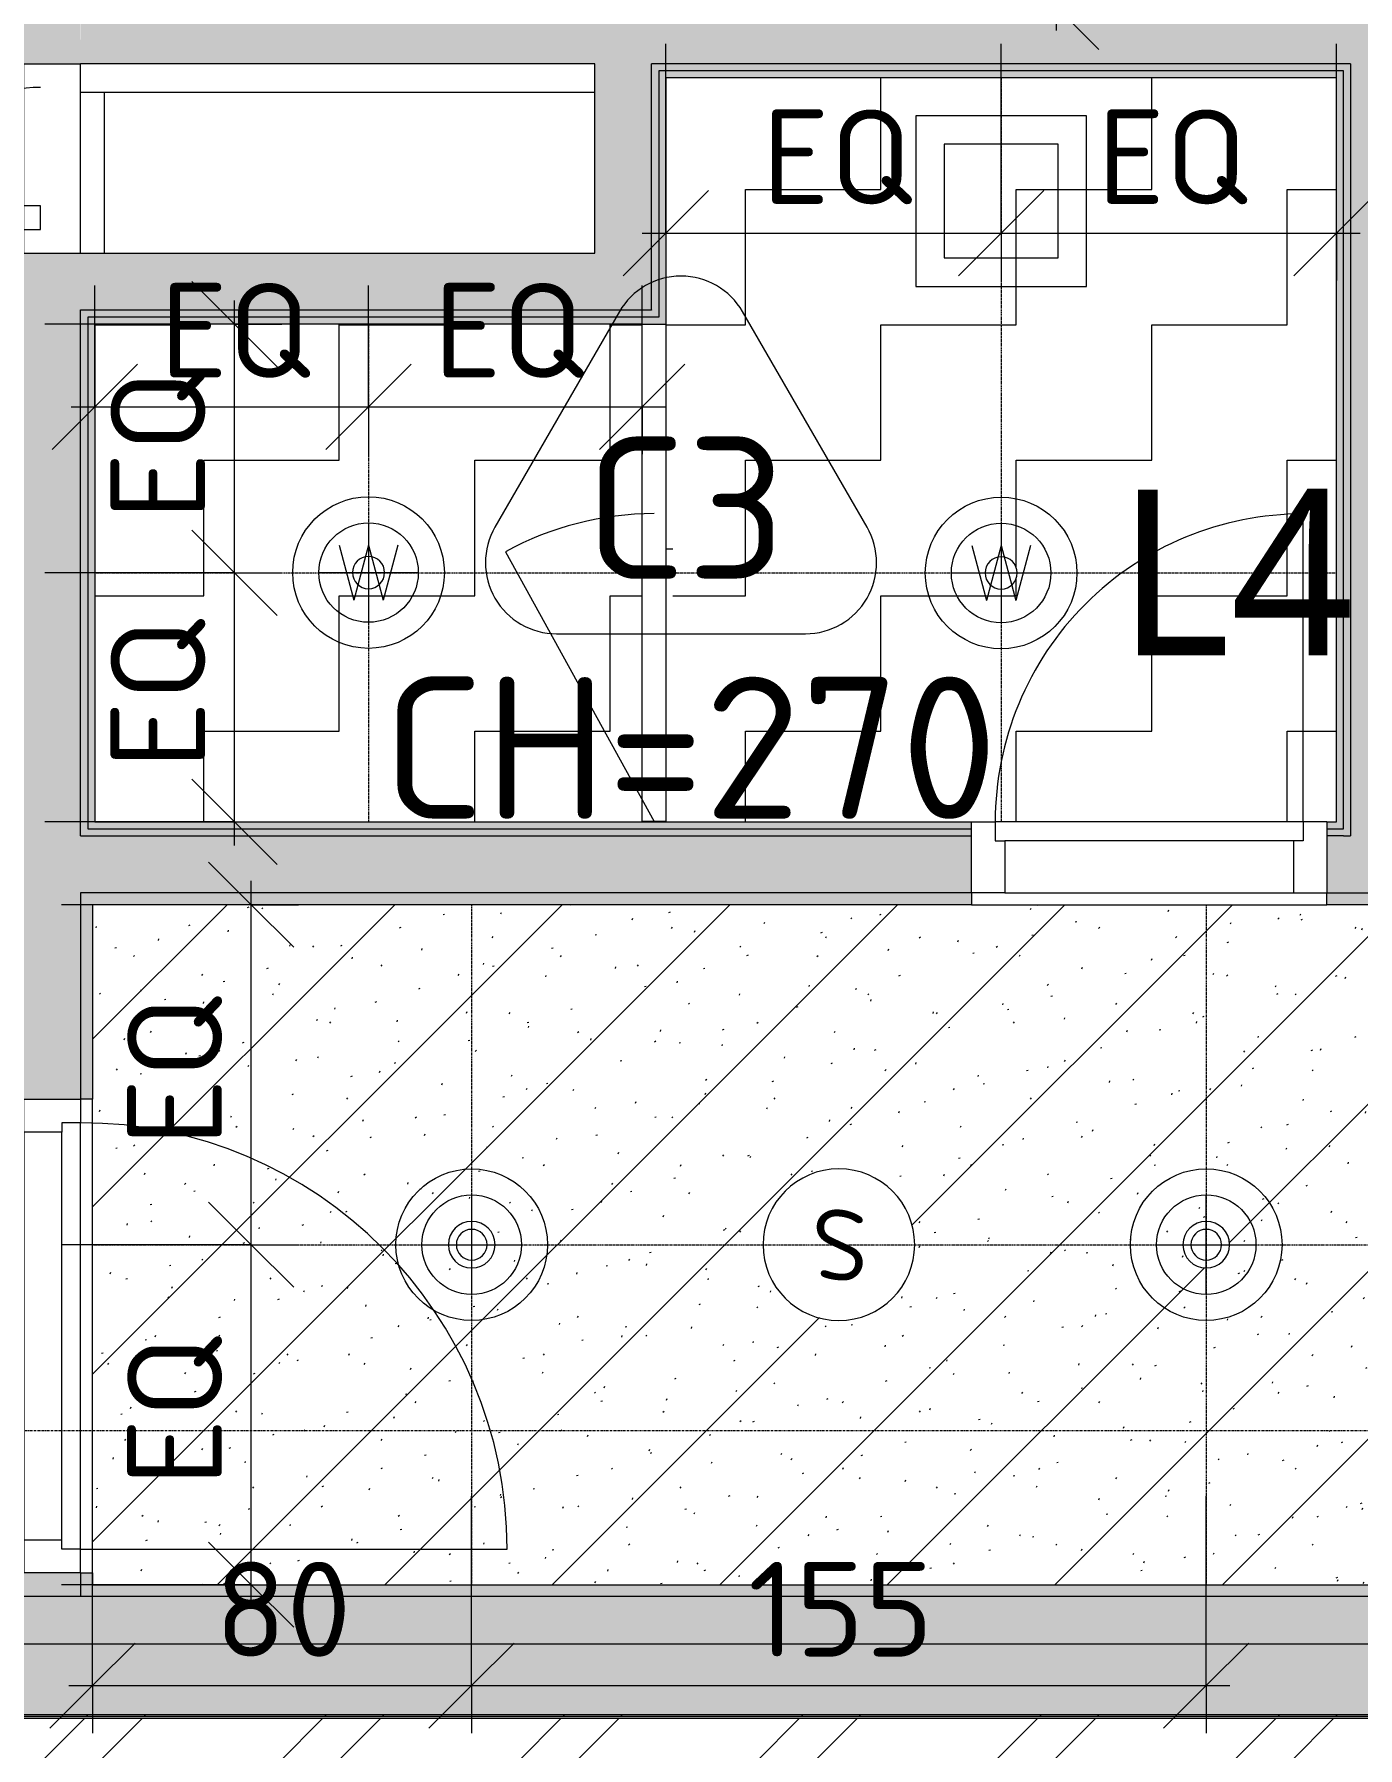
# Model space of a CAD drawing. Header units: centimetres. Extents: x -391356 to -382095, y -768 to 204275.
# Drawn here: x -384780.3 to -384501, y 200696.2 to 201057.9 of the extents above; entities that cross this region are included whole.
import ezdxf

# ---------------------------------------------------------------- set-up
doc = ezdxf.new("R2010")
doc.units = ezdxf.units.CM
doc.linetypes.add('虛線圓點 3_16_', pattern=[0.79375, 0.47625, -0.15875, 0, -0.15875])
doc.linetypes.add('隱藏 1_16_', pattern=[0.238125, 0.15875, -0.079375])
for name, color, linetype, lineweight in [('一般標註', 7, 'Continuous', 5), ('共用邊緣', 7, 'Continuous', 5), ('天花板', 7, 'Continuous', 5), ('天花板標籤', 7, 'Continuous', 5), ('尺寸', 7, 'Continuous', 5), ('尺寸-100', 7, 'Continuous', 5), ('工項編碼標籤', 7, 'Continuous', 5), ('柱線-1', 7, '虛線圓點 3_16_', 5), ('構架_豎框', 7, 'Continuous', 5), ('燈具', 7, 'Continuous', 5), ('牆', 7, 'Continuous', 5), ('線', 7, 'Continuous', 5), ('線-1', 7, '隱藏 1_16_', 5), ('表面樣式', 7, 'Continuous', 5)]:
    doc.layers.add(name, color=color, linetype=linetype, lineweight=lineweight)
for name, color, linetype, lineweight, true_color in [('塗層 2 _5_-1', 7, 'Continuous', 5, 0xaaaaaa), ('建立開口', 9, 'Continuous', 5, 0x808080), ('牆-1', 7, 'Continuous', 5, 0xe4e4e4), ('結構 _1_-1', 7, 'Continuous', 9, 0xaaaaaa), ('結構構架-1', 9, 'Continuous', 5, 0x808080), ('襯底_2_-1', 7, 'Continuous', 5, 0xaaaaaa), ('門-1', 7, 'Continuous', 5, 0xaaaaaa), ('門-2', 7, 'Continuous', 5, 0xd4d4d4), ('門-3', 7, 'Continuous', 5, 0xeaeaea)]:
    doc.layers.add(name, color=color, linetype=linetype, lineweight=lineweight, true_color=true_color)
doc.styles.add('ISOCPEUR', font='isocpeur.ttf', dxfattribs={"height": 15})
doc.styles.add('ISOCPEUR_2', font='isocpeur.ttf', dxfattribs={"height": 30})
doc.styles.add('ISOCPEUR_4', font='isocpeur.ttf', dxfattribs={"height": 20})
doc.styles.add('微軟正黑體_1', font='Microsoft JhengHei.ttf', dxfattribs={"height": 35})
doc.dimstyles.new('一般標註_小__1', dxfattribs={"dimscale": 30.48, "dimtxt": 19.919624, "dimasz": 0.590551, "dimexe": 0.328084, "dimexo": 0.0625, "dimgap": 0, "dimtad": 1, "dimdec": 1, "dimrnd": 0.1, "dimdsep": 46, "dimtxsty": 'ISOCPEUR_4', "dimblk1": 'OBLIQUE', "dimblk2": 'OBLIQUE', "dimsah": 1, "dimcen": 0.09, "dimdle": 0.164042, "dimazin": 0, "dimtfac": 1, "dimtdec": 4, "dimtix": 1, "dimtmove": 0, "dimatfit": 3, "dimfxl": 1.312336, "dimfxlon": 1, "dimtvp": 1, "dimtolj": 1, "dimtzin": 0, "dimarcsym": 2})

# ---------------------------------------------------------------- blocks, each defined once
blk = doc.blocks.new('通用門_單開 - D3_H230xW75-2301590-二層天花平面圖')
at = {"layer": '構架_豎框'}
for p, q in [((-37.5, 12), (-37.5, 27)), ((-30.5, 27), (-37.5, 27)), ((-30.5, 27), (-30.5, 16)), ((30.5, 27), (-30.5, 27)), ((30.5, 16), (30.5, 27)), ((30.5, 27), (37.5, 27)), ((37.5, 27), (37.5, 12)), ((-32.5, 16), (-30.5, 16)), ((-32.5, 12), (-32.5, 16)), ((-30.5, 16), (30.5, 16)), ((32.5, 16), (30.5, 16)), ((32.5, 12), (32.5, 16)), ((-37.5, 12), (-32.5, 12)), ((-32.5, 12), (32.5, 12)), ((37.5, 12), (32.5, 12))]:
    blk.add_line(p, q, dxfattribs=at)
blk = doc.blocks.new('G_門扇 - 一般鎖-2301593-二層天花平面圖')
at = {"layer": '建立開口'}
blk.add_line((0, -4), (0, -69), dxfattribs=at)
blk.add_arc((0, -4), 65, 270, 0, dxfattribs=at)
blk = doc.blocks.new('淋浴門 - D4_淋浴門_H190xW105-1105905-二層天花平面圖')
at = {"layer": '門-3'}
for p, q in [((47.5, 1), (47.5, 0.4)), ((47.5, 0.4), (47.5, 0.1)), ((47.5, 0.1), (47.5, -0.5)), ((97.5, 0.4), (97.5, 1)), ((97.5, 0.1), (97.5, 0.4)), ((97.5, -0.5), (97.5, 0.1)), ((0, -0.5), (105, -0.5)), ((0, -5.5), (0, -0.5)), ((48.05, -34.34), (105, -3)), ((105, -0.5), (105, -5.5)), ((105, -5.5), (0, -5.5))]:
    blk.add_line(p, q, dxfattribs=at)
blk.add_arc((105, -3), 65, 180, 208.8247, dxfattribs=at)
blk = doc.blocks.new('L3 圓形崁燈 - L3-2248710-二層天花平面圖')
at = {"layer": '燈具'}
for p, q in [((0, -10.5), (0, 10.5)), ((-10.5, 0), (10.5, 0))]:
    blk.add_line(p, q, dxfattribs=at)
for radius in [16, 10.5]:
    blk.add_circle((0, 0), radius, dxfattribs=at)
for radius, start, end in [(3.24, 360, 180), (3.24, 180, 360), (0.0237, 0, 180), (0.0237, 180, 0)]:
    blk.add_arc((0, 0), radius, start, end, dxfattribs=at)
blk = doc.blocks.new('L4 防潮圓形崁燈 - L4-2186256-二層天花平面圖')
at = {"layer": '燈具'}
for p, q in [((0, 10.5), (0, -10.5)), ((-6.21, 5.8), (-3.11, -5.8)), ((0, 5.8), (-3.11, -5.8)), ((0, 5.8), (3.11, -5.8)), ((6.21, 5.8), (3.11, -5.8)), ((-10.5, 0), (10.5, 0))]:
    blk.add_line(p, q, dxfattribs=at)
for radius in [16, 10.5]:
    blk.add_circle((0, 0), radius, dxfattribs=at)
blk = doc.blocks.new('管道間維修門_單開 - FD6_H120xW40-1784793-二層天花平面圖')
at = {"layer": '門-3'}
for p, q in [((-10, 32.5), (-15, 32.5)), ((-15, 32.5), (-15, 2.5)), ((-10, 2.5), (-10, 32.5)), ((-20, 6), (-20, -6)), ((-20, 6), (20, 6)), ((20, 6), (20, -6)), ((-15, 2.5), (-10, 2.5)), ((-20, -6), (20, -6))]:
    blk.add_line(p, q, dxfattribs=at)
blk.add_arc((-15, 2.5), 30, 360, 90, dxfattribs=at)
blk = doc.blocks.new('通用門_單開 - D1_H230xW100-1957063-二層天花平面圖')
at = {"layer": '構架_豎框'}
for p, q in [((-50, 15), (-50, 27)), ((-43, 27), (-50, 27)), ((-43, 27), (-43, 19)), ((43, 27), (-43, 27)), ((43, 19), (43, 27)), ((43, 27), (50, 27)), ((50, 27), (50, 15)), ((-45, 19), (-43, 19)), ((-45, 15), (-45, 19)), ((-43, 19), (43, 19)), ((45, 19), (43, 19)), ((45, 15), (45, 19)), ((-50, 15), (-45, 15)), ((-45, 15), (45, 15)), ((50, 15), (45, 15))]:
    blk.add_line(p, q, dxfattribs=at)
blk = doc.blocks.new('G_門扇 - 一般鎖-1957066-二層天花平面圖')
at = {"layer": '建立開口'}
blk.add_line((0, -1), (0, -91), dxfattribs=at)
blk.add_arc((0, -1), 90, 270, 0, dxfattribs=at)
blk = doc.blocks.new('TAG_Ceiling - 天花標籤_有標高程_-1160456-二層天花平面圖')
at = {"layer": '天花板標籤'}
for p, q in [((-0.1299, 0.68), (-0.3926, 0.225)), ((0.3926, 0.225), (0.1299, 0.68)), ((-0.2627, 0), (0.2627, 0))]:
    blk.add_line(p, q, dxfattribs=at)
for centre, start, end in [((0, 0.605), 30, 150), ((-0.2627, 0.15), 150, 270), ((0.2627, 0.15), 270, 30)]:
    blk.add_arc(centre, 0.15, start, end, dxfattribs=at)
blk = doc.blocks.new('DIMBLOCK269-二層天花平面圖')
at = {"layer": '尺寸-100'}
for p, q in [((-384738.04, 200944.22), (-384747.04, 200953.22)), ((-384738.04, 200944.22), (-384778.04, 200944.22)), ((-384738.04, 200886.7), (-384738.04, 200944.22)), ((-384738.04, 200944.22), (-384729.04, 200935.22)), ((-384738.04, 200944.22), (-384728.04, 200944.22)), ((-384738.04, 200891.7), (-384747.04, 200900.7)), ((-384738.04, 200891.7), (-384778.04, 200891.7)), ((-384738.04, 200891.7), (-384729.04, 200882.7)), ((-384738.04, 200891.7), (-384728.04, 200891.7))]:
    blk.add_line(p, q, dxfattribs=at)
at = {"layer": '尺寸-100', "color": 0, "insert": (-384764.17, 200902.83), "char_height": 20, "width": 36.315, "attachment_point": 1, "rotation": 90, "line_spacing_factor": 1.149209, "style": 'ISOCPEUR_4'}
blk.add_mtext('EQ', dxfattribs=at)
blk = doc.blocks.new('_Oblique')
at = {"color": 0, "linetype": 'ByBlock', "lineweight": -2}
blk.add_line((-0.5, -0.5), (0.5, 0.5), dxfattribs=at)
blk = doc.blocks.new('DIMBLOCK270-二層天花平面圖')
at = {"layer": '尺寸-100'}
for p, q in [((-384738.04, 200996.74), (-384747.04, 201005.74)), ((-384738.04, 200944.22), (-384738.04, 201001.74)), ((-384738.04, 200996.74), (-384778.04, 200996.74)), ((-384738.04, 200996.74), (-384729.04, 200987.74)), ((-384738.04, 200996.74), (-384728.04, 200996.74)), ((-384738.04, 200944.22), (-384747.04, 200953.22)), ((-384738.04, 200944.22), (-384778.04, 200944.22)), ((-384738.04, 200944.22), (-384729.04, 200935.22)), ((-384738.04, 200944.22), (-384728.04, 200944.22))]:
    blk.add_line(p, q, dxfattribs=at)
at = {"layer": '尺寸-100', "color": 0, "insert": (-384764.17, 200955.35), "char_height": 20, "width": 36.315, "attachment_point": 1, "rotation": 90, "line_spacing_factor": 1.149209, "style": 'ISOCPEUR_4'}
blk.add_mtext('EQ', dxfattribs=at)
blk = doc.blocks.new('DIMBLOCK271-二層天花平面圖')
at = {"layer": '尺寸-100'}
for p, q in [((-384646.98, 201015.92), (-384646.98, 201055.92)), ((-384576.23, 201015.92), (-384576.23, 201055.92)), ((-384646.98, 201015.92), (-384637.98, 201024.92)), ((-384576.23, 201015.92), (-384567.23, 201024.92)), ((-384646.98, 201015.92), (-384655.98, 201006.92)), ((-384651.98, 201015.92), (-384576.23, 201015.92)), ((-384646.98, 201015.92), (-384646.98, 201005.92)), ((-384576.23, 201015.92), (-384585.23, 201006.92)), ((-384576.23, 201015.92), (-384576.23, 201005.92))]:
    blk.add_line(p, q, dxfattribs=at)
at = {"layer": '尺寸-100', "color": 0, "insert": (-384626.74, 201042.05), "char_height": 20, "width": 36.315, "attachment_point": 1, "line_spacing_factor": 1.149209, "style": 'ISOCPEUR_4'}
blk.add_mtext('EQ', dxfattribs=at)
blk = doc.blocks.new('DIMBLOCK272-二層天花平面圖')
at = {"layer": '尺寸-100'}
for p, q in [((-384576.23, 201015.92), (-384576.23, 201055.92)), ((-384505.48, 201015.92), (-384505.48, 201055.92)), ((-384576.23, 201015.92), (-384567.23, 201024.92)), ((-384505.48, 201015.92), (-384496.48, 201024.92)), ((-384576.23, 201015.92), (-384585.23, 201006.92)), ((-384576.23, 201015.92), (-384500.48, 201015.92)), ((-384576.23, 201015.92), (-384576.23, 201005.92)), ((-384505.48, 201015.92), (-384514.48, 201006.92)), ((-384505.48, 201015.92), (-384505.48, 201005.92))]:
    blk.add_line(p, q, dxfattribs=at)
at = {"layer": '尺寸-100', "color": 0, "insert": (-384555.99, 201042.05), "char_height": 20, "width": 36.315, "attachment_point": 1, "line_spacing_factor": 1.149209, "style": 'ISOCPEUR_4'}
blk.add_mtext('EQ', dxfattribs=at)
blk = doc.blocks.new('DIMBLOCK273-二層天花平面圖')
at = {"layer": '尺寸-100'}
for p, q in [((-384734.51, 200802.43), (-384743.51, 200811.43)), ((-384734.51, 200802.43), (-384774.51, 200802.43)), ((-384734.51, 200725.66), (-384734.51, 200802.43)), ((-384734.51, 200802.43), (-384725.51, 200793.43)), ((-384734.51, 200802.43), (-384724.51, 200802.43)), ((-384734.51, 200730.66), (-384743.51, 200739.66)), ((-384734.51, 200730.66), (-384774.51, 200730.66)), ((-384734.51, 200730.66), (-384725.51, 200721.66)), ((-384734.51, 200730.66), (-384724.51, 200730.66))]:
    blk.add_line(p, q, dxfattribs=at)
at = {"layer": '尺寸-100', "color": 0, "insert": (-384760.64, 200751.42), "char_height": 20, "width": 36.315, "attachment_point": 1, "rotation": 90, "line_spacing_factor": 1.149209, "style": 'ISOCPEUR_4'}
blk.add_mtext('EQ', dxfattribs=at)
blk = doc.blocks.new('DIMBLOCK274-二層天花平面圖')
at = {"layer": '尺寸-100'}
for p, q in [((-384734.51, 200874.2), (-384743.51, 200883.2)), ((-384734.51, 200802.43), (-384734.51, 200879.2)), ((-384734.51, 200874.2), (-384774.51, 200874.2)), ((-384734.51, 200874.2), (-384725.51, 200865.2)), ((-384734.51, 200874.2), (-384724.51, 200874.2)), ((-384734.51, 200802.43), (-384743.51, 200811.43)), ((-384734.51, 200802.43), (-384774.51, 200802.43)), ((-384734.51, 200802.43), (-384725.51, 200793.43)), ((-384734.51, 200802.43), (-384724.51, 200802.43))]:
    blk.add_line(p, q, dxfattribs=at)
at = {"layer": '尺寸-100', "color": 0, "insert": (-384760.64, 200823.18), "char_height": 20, "width": 36.315, "attachment_point": 1, "rotation": 90, "line_spacing_factor": 1.149209, "style": 'ISOCPEUR_4'}
blk.add_mtext('EQ', dxfattribs=at)
blk = doc.blocks.new('DIMBLOCK275-二層天花平面圖')
at = {"layer": '尺寸-100'}
for p, q in [((-384767.98, 200709.35), (-384767.98, 200749.35)), ((-384687.98, 200709.35), (-384687.98, 200749.35)), ((-384767.98, 200709.35), (-384758.98, 200718.35)), ((-384687.98, 200709.35), (-384678.98, 200718.35)), ((-384767.98, 200709.35), (-384776.98, 200700.35)), ((-384772.98, 200709.35), (-384687.98, 200709.35)), ((-384767.98, 200709.35), (-384767.98, 200699.35)), ((-384687.98, 200709.35), (-384696.98, 200700.35)), ((-384687.98, 200709.35), (-384687.98, 200699.35))]:
    blk.add_line(p, q, dxfattribs=at)
at = {"layer": '尺寸-100', "color": 0, "insert": (-384742.16, 200735.48), "char_height": 20, "width": 34.0166, "attachment_point": 1, "line_spacing_factor": 1.149209, "style": 'ISOCPEUR_4'}
blk.add_mtext('80', dxfattribs=at)
blk = doc.blocks.new('DIMBLOCK276-二層天花平面圖')
at = {"layer": '尺寸-100'}
for p, q in [((-384687.98, 200709.35), (-384687.98, 200749.35)), ((-384532.98, 200709.35), (-384532.98, 200749.35)), ((-384687.98, 200709.35), (-384678.98, 200718.35)), ((-384532.98, 200709.35), (-384523.98, 200718.35)), ((-384687.98, 200709.35), (-384696.98, 200700.35)), ((-384687.98, 200709.35), (-384527.98, 200709.35)), ((-384687.98, 200709.35), (-384687.98, 200699.35)), ((-384532.98, 200709.35), (-384541.98, 200700.35)), ((-384532.98, 200709.35), (-384532.98, 200699.35))]:
    blk.add_line(p, q, dxfattribs=at)
at = {"layer": '尺寸-100', "color": 0, "insert": (-384629.64, 200735.48), "char_height": 20, "width": 45.9684, "attachment_point": 1, "line_spacing_factor": 1.149209, "style": 'ISOCPEUR_4'}
blk.add_mtext('155', dxfattribs=at)
blk = doc.blocks.new('DIMBLOCK277-二層天花平面圖')
at = {"layer": '尺寸-100'}
for p, q in [((-384767.48, 200979.3), (-384767.48, 201004.92)), ((-384709.73, 200979.3), (-384709.73, 201004.92)), ((-384767.48, 200979.3), (-384758.48, 200988.3)), ((-384709.73, 200979.3), (-384700.73, 200988.3)), ((-384767.48, 200979.3), (-384776.48, 200970.3)), ((-384772.48, 200979.3), (-384709.73, 200979.3)), ((-384767.48, 200979.3), (-384767.48, 200969.3)), ((-384709.73, 200979.3), (-384718.73, 200970.3)), ((-384709.73, 200979.3), (-384709.73, 200969.3))]:
    blk.add_line(p, q, dxfattribs=at)
at = {"layer": '尺寸-100', "color": 0, "insert": (-384753.74, 201005.43), "char_height": 20, "width": 36.315, "attachment_point": 1, "line_spacing_factor": 1.149209, "style": 'ISOCPEUR_4'}
blk.add_mtext('EQ', dxfattribs=at)
blk = doc.blocks.new('DIMBLOCK278-二層天花平面圖')
at = {"layer": '尺寸-100'}
for p, q in [((-384709.73, 200979.3), (-384709.73, 201004.92)), ((-384651.98, 200979.3), (-384651.98, 201004.92)), ((-384709.73, 200979.3), (-384700.73, 200988.3)), ((-384651.98, 200979.3), (-384642.98, 200988.3)), ((-384709.73, 200979.3), (-384718.73, 200970.3)), ((-384709.73, 200979.3), (-384646.98, 200979.3)), ((-384709.73, 200979.3), (-384709.73, 200969.3)), ((-384651.98, 200979.3), (-384660.98, 200970.3)), ((-384651.98, 200979.3), (-384651.98, 200969.3))]:
    blk.add_line(p, q, dxfattribs=at)
at = {"layer": '尺寸-100', "color": 0, "insert": (-384695.99, 201005.43), "char_height": 20, "width": 36.315, "attachment_point": 1, "line_spacing_factor": 1.149209, "style": 'ISOCPEUR_4'}
blk.add_mtext('EQ', dxfattribs=at)
blk = doc.blocks.new('DIMBLOCK293-二層天花平面圖')
at = {"layer": '尺寸-100'}
for p, q in [((-384564.65, 201140.45), (-384573.65, 201149.45)), ((-384564.65, 201140.45), (-384574.65, 201140.45)), ((-384564.65, 201140.45), (-384564.65, 201058.7)), ((-384564.65, 201140.45), (-384555.65, 201131.45)), ((-384564.65, 201140.45), (-384524.65, 201140.45)), ((-384564.65, 201063.7), (-384573.65, 201072.7)), ((-384564.65, 201063.7), (-384574.65, 201063.7)), ((-384564.65, 201063.7), (-384555.65, 201054.7)), ((-384564.65, 201063.7), (-384524.65, 201063.7))]:
    blk.add_line(p, q, dxfattribs=at)
at = {"layer": '尺寸-100', "color": 0, "insert": (-384590.78, 201086.94), "char_height": 20, "width": 36.315, "attachment_point": 1, "rotation": 90, "line_spacing_factor": 1.149209, "style": 'ISOCPEUR_4'}
blk.add_mtext('EQ', dxfattribs=at)

msp = doc.modelspace()

# ---------------------------------------------------------------- hatches: boundary and pattern name
at = {"layer": '牆-1'}
h = msp.add_hatch(color=256, dxfattribs=at)
h.paths.add_polyline_path([(-384770.48, 201051.7), (-384770.58, 201068.7), (-384782.48, 201068.7), (-384782.48, 201051.7), (-384776.76, 201051.7)])
h.paths.add_polyline_path([(-384774.48, 201168.7), (-384770.48, 201168.7), (-384770.48, 201368.16), (-384782.48, 201368.16), (-384782.48, 201168.7), (-384776.48, 201168.7)])
h.paths.add_polyline_path([(-384776.8, 201408.16), (-384770.48, 201408.16), (-384770.48, 201569.12), (-384782.48, 201569.12), (-384782.48, 201408.16)])
h.paths.add_polyline_path([(-384782.48, 201669.12), (-384770.48, 201669.12), (-384770.48, 201718.16), (-384782.48, 201718.16), (-384782.48, 201688.92)])
for points in [[(-384770.48, 201051.7), (-384262.48, 201051.7), (-384262.48, 201063.7), (-384770.48, 201063.7), (-384770.48, 201054.6)], [(-384655.75, 201011.7), (-384649.98, 201011.7), (-384649.98, 201051.7), (-384661.98, 201051.7), (-384661.98, 201011.7)], [(-384503.52, 201050.2), (-384502.48, 201050.2), (-384502.48, 201051.7), (-384649.98, 201051.7), (-384649.98, 201050.2), (-384503.53, 201050.2)], [(-384649.98, 200999.74), (-384648.48, 200999.74), (-384648.48, 201050.2), (-384649.98, 201050.2), (-384649.98, 201008.18)], [(-384648.48, 201048.7), (-384503.98, 201048.7), (-384503.98, 201050.2), (-384648.48, 201050.2), (-384648.48, 201049.58)], [(-384502.48, 200888.7), (-384502.48, 201050.2), (-384503.98, 201050.2), (-384503.98, 200888.7)], [(-384502.48, 200876.7), (-384490.48, 200876.7), (-384490.48, 201051.7), (-384502.48, 201051.7), (-384502.48, 200877.7)], [(-384647.93, 200998.24), (-384646.98, 200998.24), (-384646.98, 201048.7), (-384648.48, 201048.7), (-384648.48, 200998.24), (-384647.97, 200998.24)], [(-384504.54, 200890.2), (-384503.98, 200890.2), (-384503.98, 201048.7), (-384505.48, 201048.7), (-384505.48, 200890.2), (-384504.58, 200890.2)], [(-384650.03, 200999.7), (-384649.98, 200999.74), (-384649.98, 201011.7), (-384770.48, 201011.7), (-384770.44, 200999.7), (-384650.03, 200999.7)], [(-384768.76, 200998.24), (-384648.48, 200998.24), (-384648.48, 200999.74), (-384770.48, 200999.7), (-384770.48, 200998.24), (-384768.8, 200998.24)], [(-384770.16, 200890.2), (-384768.98, 200890.2), (-384769.02, 200998.24), (-384770.48, 200998.24), (-384770.48, 200890.2)], [(-384767.18, 200996.74), (-384646.98, 200996.74), (-384646.98, 200998.24), (-384768.98, 200998.2), (-384768.98, 200996.74), (-384767.26, 200996.74)], [(-384768.98, 200891.7), (-384767.48, 200891.7), (-384767.52, 200996.74), (-384768.98, 200996.74), (-384768.98, 200895.64)], [(-384800.97, 200718.16), (-384262.48, 200718.16), (-384262.48, 200728.16), (-384829.98, 200728.16), (-384829.98, 200718.16), (-384805.48, 200718.16)], [(-384760.7, 200728.16), (-384263.73, 200728.16), (-384263.73, 200730.66), (-384770.48, 200730.66), (-384770.48, 200728.16), (-384760.92, 200728.16)]]:
    msp.add_hatch(color=256, dxfattribs=at).paths.add_polyline_path(points)
h = msp.add_hatch(color=256, dxfattribs=at)
h.paths.add_polyline_path([(-384782.48, 200728.16), (-384770.48, 200728.16), (-384770.48, 200733.16), (-384782.48, 200733.16), (-384782.48, 200728.39)])
h.paths.add_polyline_path([(-384770.48, 200833.16), (-384770.48, 201011.7), (-384782.48, 201011.7), (-384782.48, 200833.16), (-384774.48, 200833.16)])
h = msp.add_hatch(color=256, dxfattribs=at)
h.paths.add_polyline_path([(-384507.48, 200890.2), (-384505.48, 200890.2), (-384505.48, 200891.7), (-384507.48, 200891.7)])
h.paths.add_polyline_path([(-384768.98, 200890.2), (-384582.48, 200890.2), (-384582.48, 200891.7), (-384768.98, 200891.7)])
h = msp.add_hatch(color=256, dxfattribs=at)
h.paths.add_polyline_path([(-384770.48, 200888.7), (-384582.48, 200888.7), (-384582.48, 200890.2), (-384770.48, 200890.2)])
h.paths.add_polyline_path([(-384503.98, 200888.7), (-384503.98, 200890.2), (-384507.48, 200890.2), (-384507.48, 200888.7), (-384505.48, 200888.7)])
h = msp.add_hatch(color=256, dxfattribs=at)
h.paths.add_polyline_path([(-384769.38, 200876.7), (-384582.48, 200876.7), (-384582.48, 200888.7), (-384770.48, 200888.7), (-384770.48, 200876.7), (-384769.41, 200876.7)])
h.paths.add_polyline_path([(-384507.48, 200876.7), (-384502.48, 200876.7), (-384502.48, 200888.7), (-384507.48, 200888.7), (-384507.48, 200877.7)])
h = msp.add_hatch(color=256, dxfattribs=at)
h.paths.add_polyline_path([(-384769.23, 200730.66), (-384767.98, 200730.66), (-384767.98, 200733.16), (-384770.48, 200733.16), (-384770.48, 200730.66)])
h.paths.add_polyline_path([(-384767.98, 200833.16), (-384767.98, 200876.7), (-384770.48, 200876.62), (-384770.48, 200833.16), (-384769.23, 200833.16)])
h = msp.add_hatch(color=256, dxfattribs=at)
h.paths.add_polyline_path([(-384490.48, 200874.2), (-384490.48, 200876.7), (-384507.48, 200876.7), (-384507.48, 200874.2), (-384490.52, 200874.2)])
h.paths.add_polyline_path([(-384766.63, 200874.2), (-384582.48, 200874.2), (-384582.48, 200876.7), (-384767.98, 200876.7), (-384767.98, 200874.2), (-384766.72, 200874.2)])
h = msp.add_hatch(color=256, dxfattribs=at)
h.paths.add_polyline_path([(-386689.98, 200703.16), (-386689.98, 200718.16), (-386956.58, 200718.16), (-386967.48, 200703.16), (-386737.17, 200703.16)])
h.paths.add_polyline_path([(-384147.48, 200703.16), (-384147.48, 200718.16), (-384829.98, 200718.16), (-384829.98, 200703.16), (-384155.76, 200703.16)])
h.paths.add_polyline_path([(-386114.98, 200703.16), (-385834.98, 200703.16), (-385834.98, 200718.16), (-386114.98, 200718.16)])
h.paths.add_polyline_path([(-385117.48, 200703.16), (-384979.98, 200703.16), (-384979.98, 200718.16), (-385117.48, 200718.16), (-385117.48, 200710.66)])
h = msp.add_hatch(color=256, dxfattribs=at)
h.paths.add_polyline_path([(-384220.11, 200702.41), (-384147.48, 200702.41), (-384147.48, 200702.91), (-384829.98, 200702.91), (-384829.98, 200702.41), (-384227.48, 200702.41)])
h.paths.add_polyline_path([(-386967.5, 200702.41), (-386689.98, 200702.41), (-386689.98, 200702.91), (-386967.98, 200702.91), (-386967.98, 200702.41)])
h.paths.add_polyline_path([(-386114.98, 200702.41), (-385834.98, 200702.41), (-385834.98, 200702.91), (-386114.98, 200702.91)])
h.paths.add_polyline_path([(-385117.48, 200702.41), (-384979.98, 200702.41), (-384979.98, 200702.91), (-385117.48, 200702.91)])
at = {"layer": '表面樣式'}
h = msp.add_hatch(dxfattribs=at)
h.set_pattern_fill('FP_3', color=256, style=0, pattern_type=2)
h.set_pattern_definition([(45, (3618.322, 0), (-17.6776695, 17.6776695), []), (17, (3618.322, 0), (5.13787717, 15.6876454), [0.33528, -15.965, 0.33528, -8.865, -13.4]), (17, (3618.322, 0), (5.13787717, 15.6876454), [-25.5, 0.33528, -13.065]), (48, (3618.322, 0), (-3.6013999, 16.02622597), [0.33528, -15.865, 0.33528, -16.065, -13.2]), (48, (3618.322, 0), (-3.6013999, 16.02622597), [-32.6, 0.33528, -12.865]), (71, (3618.322, 0), (-9.4824996, 13.31248292), [0.33528, -15.665, 0.33528, -8.725, -13.1]), (71, (3618.322, 0), (-9.4824996, 13.31248292), [-25.06, 0.33528, -12.765])])
h.paths.add_polyline_path([(-384262.48, 200728.16), (-384262.48, 200813.01), (-384287.48, 200813.01), (-384287.48, 201013.16), (-384293.73, 201013.16), (-384293.73, 201049.2), (-384487.98, 201049.2), (-384487.98, 200874.2), (-384767.98, 200874.2), (-384767.98, 200730.66), (-384263.73, 200730.66), (-384263.73, 200728.16)])
h.paths.add_polyline_path([(-384392.48, 200779.78), (-384392.48, 200818.31), (-384360.48, 200818.31), (-384360.48, 200779.78)])
h.paths.add_polyline_path([(-384610.48, 200786.43), (-384611.32, 200786.45), (-384612.99, 200786.63), (-384615.83, 200787.35), (-384618.12, 200788.37), (-384619.89, 200789.49), (-384620.88, 200790.26), (-384622.65, 200792.04), (-384623.9, 200793.72), (-384624.55, 200794.8), (-384625.27, 200796.31), (-384626.08, 200798.95), (-384626.35, 200800.34), (-384626.48, 200802.85), (-384626.18, 200805.5), (-384625.8, 200807.05), (-384625.27, 200808.55), (-384623.9, 200811.14), (-384622.65, 200812.82), (-384621.31, 200814.19), (-384619.89, 200815.37), (-384617.75, 200816.69), (-384615.83, 200817.51), (-384614.63, 200817.88), (-384612.99, 200818.23), (-384610.48, 200818.43), (-384609.65, 200818.41), (-384607.35, 200818.1), (-384605.14, 200817.51), (-384602.85, 200816.49), (-384601.08, 200815.37), (-384600.09, 200814.6), (-384598.32, 200812.82), (-384597.07, 200811.14), (-384596.42, 200810.06), (-384595.7, 200808.55), (-384594.89, 200805.91), (-384594.62, 200804.52), (-384594.49, 200802.01), (-384594.79, 200799.36), (-384595.14, 200797.89), (-384595.7, 200796.31), (-384597.07, 200793.72), (-384598.32, 200792.04), (-384598.88, 200791.42), (-384601.08, 200789.49), (-384603.25, 200788.16), (-384605.14, 200787.35), (-384607.35, 200786.76), (-384607.98, 200786.63), (-384609.65, 200786.45)])
h.paths.add_polyline_path([(-384532.96, 200797.51), (-384534.23, 200797.68), (-384535.42, 200798.17), (-384536.44, 200798.95), (-384537.22, 200799.97), (-384537.71, 200801.16), (-384537.88, 200802.43), (-384537.71, 200803.7), (-384537.22, 200804.89), (-384536.44, 200805.91), (-384535.42, 200806.69), (-384534.23, 200807.18), (-384532.96, 200807.35), (-384531.69, 200807.18), (-384530.5, 200806.69), (-384529.49, 200805.91), (-384528.7, 200804.89), (-384528.21, 200803.7), (-384528.05, 200802.43), (-384528.21, 200801.16), (-384528.7, 200799.97), (-384529.49, 200798.95), (-384530.5, 200798.17), (-384531.69, 200797.68)])
h.paths.add_polyline_path([(-384687.96, 200797.51), (-384689.23, 200797.68), (-384690.42, 200798.17), (-384691.44, 200798.95), (-384692.22, 200799.97), (-384692.71, 200801.16), (-384692.88, 200802.43), (-384692.71, 200803.7), (-384692.05, 200805.1), (-384691.44, 200805.91), (-384690.42, 200806.69), (-384689.23, 200807.18), (-384687.96, 200807.35), (-384686.39, 200807.05), (-384685.5, 200806.69), (-384684.49, 200805.91), (-384683.7, 200804.89), (-384683.21, 200803.7), (-384683.05, 200802.43), (-384683.21, 200801.16), (-384683.7, 200799.97), (-384684.49, 200798.95), (-384685.5, 200798.17), (-384686.69, 200797.68)])
h.paths.add_polyline_path([(-384376.46, 200911.8), (-384377.73, 200911.97), (-384378.92, 200912.46), (-384379.94, 200913.24), (-384380.72, 200914.26), (-384381.21, 200915.44), (-384381.38, 200916.71), (-384381.21, 200917.99), (-384380.72, 200919.17), (-384379.94, 200920.19), (-384378.92, 200920.97), (-384377.73, 200921.46), (-384376.46, 200921.63), (-384375.19, 200921.46), (-384374, 200920.97), (-384372.99, 200920.19), (-384372.2, 200919.17), (-384371.71, 200917.99), (-384371.55, 200916.71), (-384371.75, 200915.35), (-384372.2, 200914.26), (-384372.99, 200913.24), (-384374, 200912.46), (-384375.19, 200911.97)])
h.paths.add_polyline_path([(-384262.48, 201025.66), (-384262.48, 201051.7), (-384281.23, 201051.7), (-384281.23, 201025.66), (-384279.31, 201025.66)])
h = msp.add_hatch(dxfattribs=at)
h.set_pattern_fill('FP_2', color=256, style=0, pattern_type=2)
h.set_pattern_definition([(0, (3618.322, 0), (28.575, 28.575), [28.575, -28.575]), (90, (3646.897, 0), (-28.575, 28.575), [28.575, -28.575])])
h.paths.add_polyline_path([(-384767.19, 200891.7), (-384505.48, 200891.7), (-384505.48, 201048.7), (-384646.98, 201048.7), (-384646.9, 200949.24), (-384645.48, 200949.24), (-384645.57, 200899.24), (-384646.98, 200899.24), (-384646.98, 200891.74), (-384651.98, 200891.74), (-384651.98, 200996.74), (-384767.48, 200996.7), (-384767.39, 200891.7), (-384767.27, 200891.7)])
h.paths.add_polyline_path([(-384576.23, 200940.82), (-384577.11, 200940.93), (-384578.04, 200941.35), (-384578.64, 200941.81), (-384579.18, 200942.52), (-384579.52, 200943.34), (-384579.63, 200944.22), (-384579.52, 200945.1), (-384579.18, 200945.92), (-384578.64, 200946.62), (-384577.93, 200947.16), (-384577.11, 200947.5), (-384576.23, 200947.62), (-384575.35, 200947.5), (-384574.53, 200947.16), (-384573.83, 200946.62), (-384573.29, 200945.92), (-384572.95, 200945.1), (-384572.83, 200944.22), (-384572.95, 200943.34), (-384573.29, 200942.52), (-384573.83, 200941.81), (-384574.53, 200941.27), (-384575.35, 200940.93)])
h.paths.add_polyline_path([(-384709.73, 200940.9), (-384710.61, 200941.01), (-384711.43, 200941.35), (-384712.14, 200941.89), (-384712.68, 200942.6), (-384713.02, 200943.42), (-384713.13, 200944.3), (-384713.02, 200945.18), (-384712.68, 200946), (-384712.14, 200946.7), (-384711.43, 200947.24), (-384710.61, 200947.58), (-384709.73, 200947.7), (-384708.85, 200947.58), (-384708.03, 200947.24), (-384707.33, 200946.7), (-384706.79, 200946), (-384706.45, 200945.18), (-384706.35, 200944.22), (-384706.48, 200943.34), (-384706.85, 200942.52), (-384707.44, 200941.81), (-384708.03, 200941.35), (-384708.85, 200941.01)])
h = msp.add_hatch(dxfattribs=at)
h.set_pattern_fill('FP_13', color=256, style=0, pattern_type=2)
h.set_pattern_definition([(45, (3618.32, 0), (-25.144717, 25.144717), []), (45, (3618.32, 38.1), (-25.144717, 25.144717), [])])
h.paths.add_polyline_path([(-386197.48, 200573.16), (-384227.48, 200573.16), (-384227.48, 200648.14), (-384404.98, 200648.14), (-384404.98, 200693.14), (-384227.48, 200693.14), (-384227.48, 200702.41), (-385311.18, 200702.41), (-385311.18, 200702.16), (-385312.68, 200702.16), (-385312.68, 200695.56), (-385326.28, 200695.56), (-385326.28, 200702.16), (-385327.78, 200702.16), (-385327.78, 200702.41), (-386197.48, 200702.41), (-386197.48, 200693.14), (-386119.98, 200693.14), (-386119.98, 200648.14), (-386197.48, 200648.14), (-386197.48, 200605.93)])
h.paths.add_polyline_path([(-385575.45, 200648.14), (-385829.98, 200648.14), (-385829.98, 200693.14), (-385549.98, 200693.14), (-385549.98, 200648.14)])
h.paths.add_polyline_path([(-384974.98, 200648.14), (-384974.98, 200693.14), (-384694.98, 200693.14), (-384694.98, 200648.14), (-384897.78, 200648.14)])
h.paths.add_polyline_path([(-385091.4, 200648.14), (-385259.98, 200648.14), (-385259.98, 200693.14), (-384979.98, 200693.14), (-384979.98, 200648.14), (-385012.48, 200648.14)])
h.paths.add_polyline_path([(-384413.73, 200648.14), (-384689.98, 200648.14), (-384689.98, 200693.14), (-384409.98, 200693.14), (-384409.98, 200648.14)])
h.paths.add_polyline_path([(-385285.02, 200648.14), (-385544.98, 200648.14), (-385544.98, 200693.14), (-385264.98, 200693.14), (-385264.98, 200648.14)])
h.paths.add_polyline_path([(-385962.69, 200648.14), (-386114.98, 200648.14), (-386114.98, 200693.14), (-385834.98, 200693.14), (-385834.98, 200648.14)])
h.paths.add_polyline_path([(-385689.98, 200702.91), (-384227.48, 200702.91), (-384227.48, 200703.16), (-386197.48, 200703.16), (-386197.48, 200702.91), (-385692.48, 200702.91)])

# ---------------------------------------------------------------- linework, layer by layer
at = {"layer": '一般標註'}
for start, end in [(0, 180), (180, 0)]:
    msp.add_arc((-384610.48, 200802.43), 16, start, end, dxfattribs=at)
at = {"layer": '共用邊緣'}
for p, q in [((-384503.98, 201050.2), (-384648.48, 201050.2)), ((-384648.48, 201050.2), (-384648.48, 200998.24)), ((-384503.98, 200890.2), (-384503.98, 201050.2)), ((-384648.48, 200998.24), (-384768.98, 200998.24)), ((-384768.98, 200998.24), (-384768.98, 200890.2)), ((-384770.48, 200888.7), (-384582.48, 200888.7)), ((-384768.98, 200890.2), (-384582.48, 200890.2)), ((-384507.48, 200890.2), (-384503.98, 200890.2)), ((-384503.98, 200888.7), (-384507.48, 200888.7)), ((-384770.48, 200728.16), (-384782.48, 200728.16))]:
    msp.add_line(p, q, dxfattribs=at)
at = {"layer": '塗層 2 _5_-1'}
for p, q in [((-384661.98, 201051.7), (-384770.48, 201051.7)), ((-384661.98, 201011.7), (-384661.98, 201051.7)), ((-384502.48, 201051.7), (-384649.98, 201051.7)), ((-384505.48, 201048.7), (-384646.98, 201048.7)), ((-384646.98, 201048.7), (-384646.98, 200996.74)), ((-384505.48, 200891.7), (-384505.48, 201048.7)), ((-384770.48, 201011.7), (-384661.98, 201011.7)), ((-384649.98, 200999.7), (-384770.48, 200999.7)), ((-384649.98, 200999.74), (-384649.98, 200999.7)), ((-384651.98, 200996.74), (-384767.48, 200996.74)), ((-384767.48, 200996.74), (-384767.48, 200891.7)), ((-384767.48, 200891.7), (-384582.48, 200891.7)), ((-384507.48, 200891.7), (-384505.48, 200891.7)), ((-384503.98, 200888.7), (-384502.48, 200888.7)), ((-384829.98, 200702.91), (-384147.48, 200702.91)), ((-384147.48, 200702.41), (-384829.98, 200702.41))]:
    msp.add_line(p, q, dxfattribs=at)
at = {"layer": '天花板'}
for centre, radius, start, end in [((-384709.73, 200944.3), 3.4, 0, 180), ((-384576.23, 200944.22), 3.4, 0, 180), ((-384709.73, 200944.3), 3.4, 180, 0), ((-384576.23, 200944.22), 3.4, 180, 0), ((-384687.96, 200802.43), 4.92, 0, 180), ((-384532.96, 200802.43), 4.92, 0, 180), ((-384687.96, 200802.43), 4.92, 180, 0), ((-384532.96, 200802.43), 4.92, 180, 0)]:
    msp.add_arc(centre, radius, start, end, dxfattribs=at)
at = {"layer": '柱線-1'}
msp.add_line((-384128.36, 200763.16), (-386949.7, 200763.16), dxfattribs=at)
at = {"layer": '牆'}
for p, q in [((-384582.48, 200874.2), (-384507.48, 200874.2)), ((-384767.98, 200733.16), (-384767.98, 200833.16))]:
    msp.add_line(p, q, dxfattribs=at)
at = {"layer": '結構 _1_-1'}
for p, q in [((-384582.48, 200876.7), (-384770.48, 200876.7)), ((-384770.48, 200876.7), (-384770.48, 200833.16)), ((-384582.48, 200876.7), (-384582.48, 200874.2)), ((-384507.48, 200874.2), (-384507.48, 200876.7)), ((-384507.48, 200876.7), (-384490.48, 200876.7)), ((-384767.98, 200874.2), (-384767.98, 200833.16)), ((-384582.48, 200874.2), (-384767.98, 200874.2)), ((-384487.98, 200874.2), (-384507.48, 200874.2)), ((-384767.98, 200833.16), (-384770.48, 200833.16)), ((-384770.48, 200733.16), (-384770.48, 200728.16)), ((-384770.48, 200733.16), (-384767.98, 200733.16)), ((-384767.98, 200733.16), (-384767.98, 200730.66)), ((-384263.73, 200728.16), (-384770.48, 200728.16)), ((-384767.98, 200730.66), (-384263.73, 200730.66)), ((-384829.98, 200718.16), (-384262.48, 200718.16)), ((-384147.48, 200703.16), (-384829.98, 200703.16))]:
    msp.add_line(p, q, dxfattribs=at)
at = {"layer": '結構構架-1'}
for p, q in [((-384770.48, 201045.7), (-384661.98, 201045.7)), ((-384765.48, 201011.7), (-384765.48, 201045.7))]:
    msp.add_line(p, q, dxfattribs=at)
at = {"layer": '線'}
for p, q in [((-384594.23, 201040.72), (-384594.23, 201004.72)), ((-384558.23, 201040.72), (-384594.23, 201040.72)), ((-384558.23, 201004.72), (-384558.23, 201040.72)), ((-384588.23, 201034.72), (-384588.23, 201010.72)), ((-384564.23, 201034.72), (-384588.23, 201034.72)), ((-384564.23, 201010.72), (-384564.23, 201034.72)), ((-384588.23, 201010.72), (-384564.23, 201010.72)), ((-384594.23, 201004.72), (-384558.23, 201004.72))]:
    msp.add_line(p, q, dxfattribs=at)
at = {"layer": '線-1'}
for p, q in [((-384576.23, 201048.7), (-384576.23, 200891.7)), ((-384709.73, 200996.74), (-384709.73, 200891.7)), ((-384767.48, 200944.22), (-384505.48, 200944.22)), ((-384687.98, 200874.2), (-384687.98, 200730.66)), ((-384532.98, 200874.2), (-384532.98, 200730.66)), ((-384767.98, 200802.43), (-384264.98, 200802.43))]:
    msp.add_line(p, q, dxfattribs=at)
at = {"layer": '襯底_2_-1'}
for p, q in [((-384649.98, 200999.74), (-384649.98, 201051.7)), ((-384502.48, 201051.7), (-384502.48, 201048.7)), ((-384502.48, 201048.7), (-384502.48, 200888.7)), ((-384770.48, 200999.74), (-384649.98, 200999.74)), ((-384770.48, 200888.7), (-384770.48, 200999.74))]:
    msp.add_line(p, q, dxfattribs=at)

# ---------------------------------------------------------------- block references
at = {"layer": '天花板標籤', "xscale": 99.99999999999993, "yscale": 99.99999999999993, "zscale": 99.99999999999993}
msp.add_blockref('TAG_Ceiling - 天花標籤_有標高程_-1160456-二層天花平面圖', (-384643.79, 200931.39), dxfattribs=at)
at = {"layer": '燈具'}
for name, p in [('L4 防潮圓形崁燈 - L4-2186256-二層天花平面圖', (-384709.73, 200944.3)), ('L4 防潮圓形崁燈 - L4-2186256-二層天花平面圖', (-384576.23, 200944.22)), ('L3 圓形崁燈 - L3-2248710-二層天花平面圖', (-384687.96, 200802.43)), ('L3 圓形崁燈 - L3-2248710-二層天花平面圖', (-384532.96, 200802.43))]:
    msp.add_blockref(name, p, dxfattribs=at)
at = {"layer": '門-1'}
for name, p, rotation in [('通用門_單開 - D3_H230xW75-2301590-二層天花平面圖', (-384544.98, 200903.7), 180), ('通用門_單開 - D1_H230xW100-1957063-二層天花平面圖', (-384755.48, 200783.16), 90)]:
    msp.add_blockref(name, p, dxfattribs=dict(at, rotation=rotation))
at = {"layer": '門-2'}
for name, p, rotation in [('G_門扇 - 一般鎖-2301593-二層天花平面圖', (-384512.48, 200887.7), 180), ('G_門扇 - 一般鎖-1957066-二層天花平面圖', (-384771.48, 200738.16), 90)]:
    msp.add_blockref(name, p, dxfattribs=dict(at, rotation=rotation))
at = {"layer": '門-3'}
for name, p, rotation in [('管道間維修門_單開 - FD6_H120xW40-1784793-二層天花平面圖', (-384776.48, 201031.7), 90), ('淋浴門 - D4_淋浴門_H190xW105-1105905-二層天花平面圖', (-384646.48, 200996.74), 269.9999999999999)]:
    msp.add_blockref(name, p, dxfattribs=dict(at, rotation=rotation))

# ---------------------------------------------------------------- texts
at = {"layer": '一般標註', "insert": (-384604.37, 200794.88), "char_height": 15, "width": 14.4304, "attachment_point": 1, "rotation": 180, "style": 'ISOCPEUR'}
msp.add_mtext('\\fISOCPEUR|b0|i0|c136|p34|;S', dxfattribs=at)
at = {"layer": '天花板標籤', "char_height": 30, "attachment_point": 1, "style": 'ISOCPEUR_2'}
for s, insert, width in [('C3', (-384664.2, 200972.94), 49.7046), ('CH=270', (-384706.85, 200922.33), 153.1223)]:
    msp.add_mtext(s, dxfattribs=dict(at, insert=insert, width=width))
at = {"layer": '工項編碼標籤', "insert": (-384551.74, 200961.83), "char_height": 35, "width": 60.1266, "attachment_point": 1, "style": '微軟正黑體_1'}
msp.add_mtext('L4', dxfattribs=at)

# ---------------------------------------------------------------- dimensions: what is measured, and where the dimension line sits
at = {"layer": '尺寸'}
for base, p1, p2, override, picture, middle in [((-384564.65, 201063.7), (-384524.65, 201140.45), (-384524.65, 201063.7), {"dimpost": '<>', "dimfxl": 76.753277}, 'DIMBLOCK293-二層天花平面圖', (-384574.65, 201102.07)), ((-384738.04, 200996.74), (-384778.04, 200944.22), (-384778.04, 200996.74), {"dimpost": '<>', "dimfxl": 52.519927}, 'DIMBLOCK270-二層天花平面圖', (-384748.04, 200970.48)), ((-384738.04, 200944.22), (-384778.04, 200891.7), (-384778.04, 200944.22), {"dimpost": '<>', "dimfxl": 52.519927}, 'DIMBLOCK269-二層天花平面圖', (-384748.04, 200917.96)), ((-384734.51, 200874.2), (-384774.51, 200802.43), (-384774.51, 200874.2), {"dimpost": '<>', "dimfxl": 71.76665}, 'DIMBLOCK274-二層天花平面圖', (-384744.51, 200838.31)), ((-384734.51, 200802.43), (-384774.51, 200730.66), (-384774.51, 200802.43), {"dimpost": '<>', "dimfxl": 71.76665}, 'DIMBLOCK273-二層天花平面圖', (-384744.51, 200766.55))]:
    dim = msp.add_linear_dim(base=base, p1=p1, p2=p2, angle=90, text='EQ', dimstyle='一般標註_小__1', override=override, dxfattribs=at)
    dim.commit()
    dim.dimension.update_dxf_attribs({"geometry": picture, "text_midpoint": middle})
for base, p1, p2, override, picture, middle in [((-384576.23, 201015.92), (-384646.98, 201055.92), (-384576.23, 201055.92), {"dimpost": '<>', "dimfxl": 70.75}, 'DIMBLOCK271-二層天花平面圖', (-384611.61, 201025.92)), ((-384505.48, 201015.92), (-384576.23, 201055.92), (-384505.48, 201055.92), {"dimpost": '<>', "dimfxl": 70.75}, 'DIMBLOCK272-二層天花平面圖', (-384540.86, 201025.92)), ((-384709.73, 200979.3), (-384767.48, 201004.92), (-384709.73, 201004.92), {"dimpost": '<>', "dimfxl": 57.75}, 'DIMBLOCK277-二層天花平面圖', (-384738.61, 200989.3)), ((-384651.98, 200979.3), (-384709.73, 201004.92), (-384651.98, 201004.92), {"dimpost": '<>', "dimfxl": 57.75}, 'DIMBLOCK278-二層天花平面圖', (-384680.86, 200989.3))]:
    dim = msp.add_linear_dim(base=base, p1=p1, p2=p2, text='EQ', dimstyle='一般標註_小__1', override=override, dxfattribs=at)
    dim.commit()
    dim.dimension.update_dxf_attribs({"geometry": picture, "text_midpoint": middle})
for base, p1, p2, override, picture, middle in [((-384687.98, 200709.35), (-384767.98, 200749.35), (-384687.98, 200749.35), {"dimpost": '<>', "dimfxl": 80}, 'DIMBLOCK275-二層天花平面圖', (-384727.98, 200719.35)), ((-384532.98, 200709.35), (-384687.98, 200749.35), (-384532.98, 200749.35), {"dimpost": '<>', "dimfxl": 155}, 'DIMBLOCK276-二層天花平面圖', (-384610.48, 200719.35))]:
    dim = msp.add_linear_dim(base=base, p1=p1, p2=p2, dimstyle='一般標註_小__1', override=override, dxfattribs=at)
    dim.commit()
    dim.dimension.update_dxf_attribs({"geometry": picture, "text_midpoint": middle})

doc.saveas('drawing.dxf')
